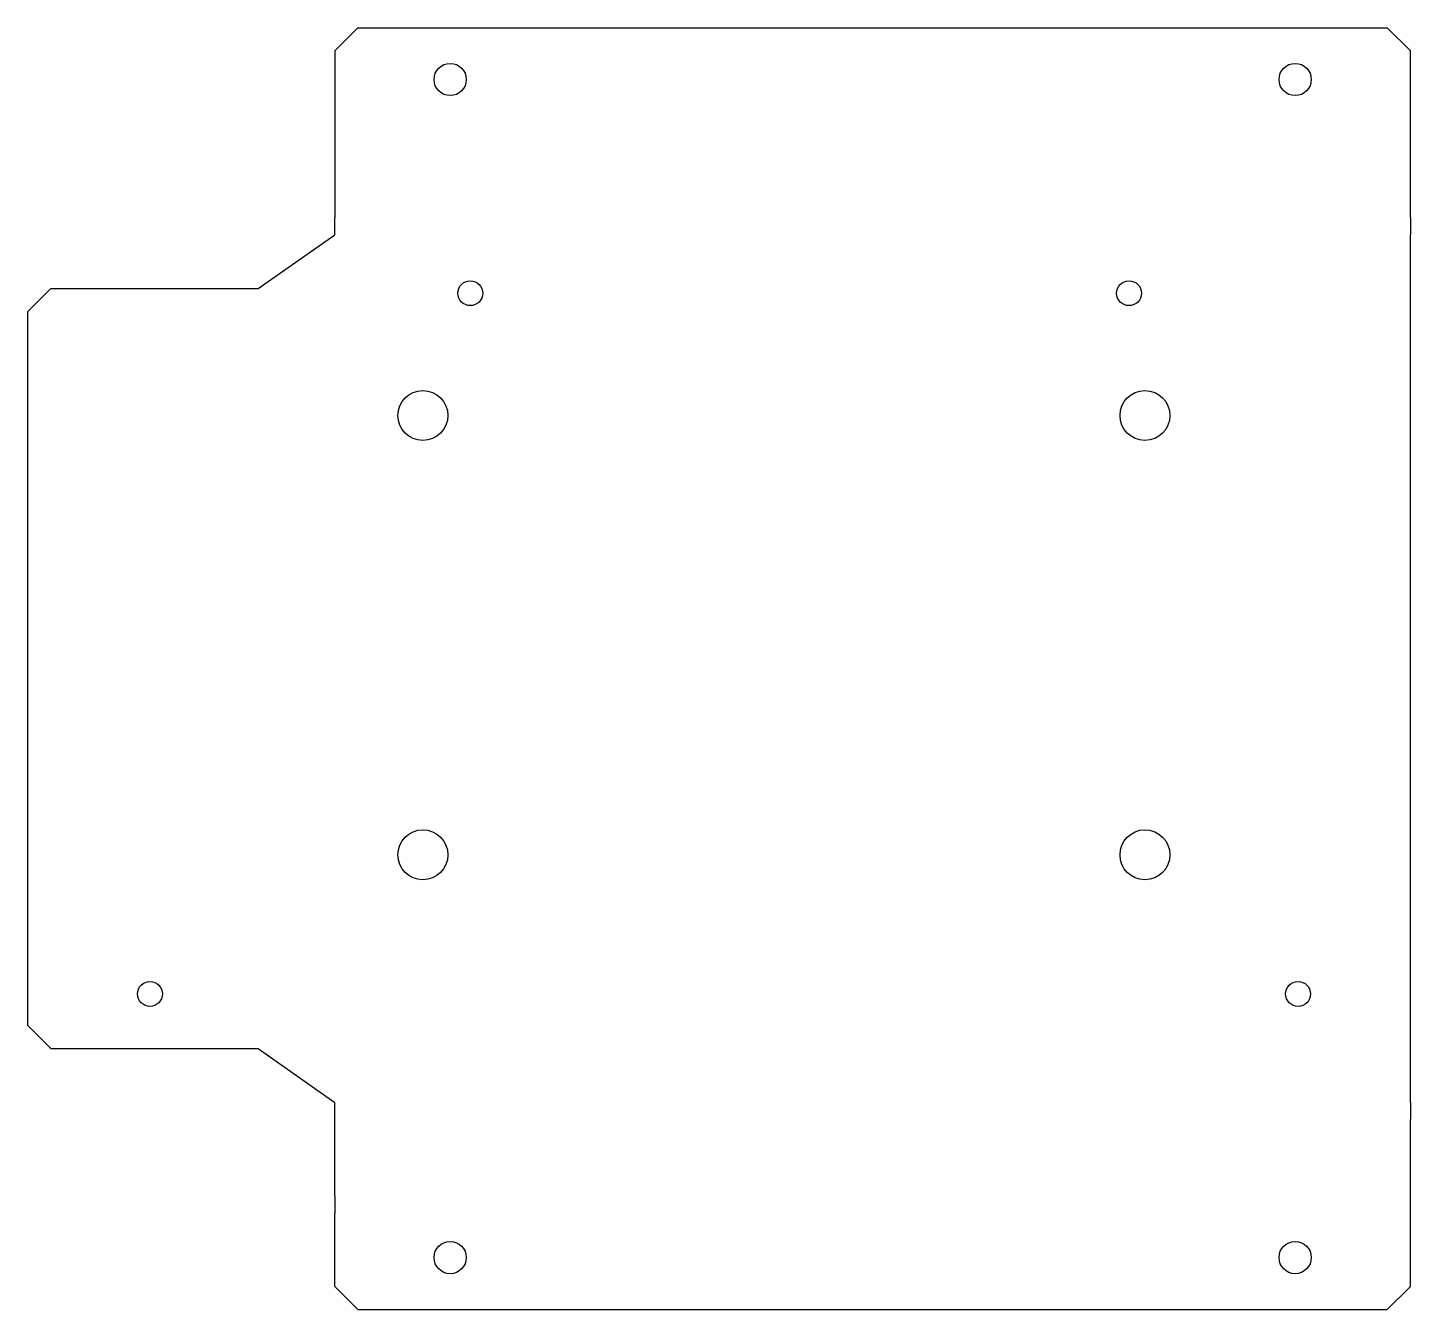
# Model space of a CAD drawing. Header units: millimetres. Extents: x 230 to 410, y 162 to 329.
import ezdxf

# ---------------------------------------------------------------- set-up
doc = ezdxf.new("R2010")
doc.units = ezdxf.units.MM
doc.layers.add('CARTOLA_L_118', color=7, linetype='Continuous')
doc.layers.add('Default', color=7, linetype='Continuous')

# ---------------------------------------------------------------- blocks, each defined once
blk = doc.blocks.new('SE')
at = {"layer": 'CARTOLA_L_118', "color": 7, "linetype": 'Continuous'}
for p, q in [((272.88, 328.85), (269.88, 325.85)), ((272.88, 328.85), (406.88, 328.85)), ((409.88, 325.85), (406.88, 328.85)), ((269.88, 325.85), (269.88, 316.35)), ((409.88, 316.35), (409.88, 325.85)), ((269.88, 316.35), (269.88, 314.12)), ((409.88, 314.12), (409.88, 316.35)), ((269.88, 314.12), (269.88, 304.12)), ((409.88, 304.12), (409.88, 314.12)), ((269.88, 301.89), (269.88, 304.12)), ((409.88, 304.12), (409.88, 301.89)), ((259.88, 294.89), (269.88, 301.89)), ((409.88, 188.89), (409.88, 301.89)), ((232.88, 294.89), (229.88, 291.89)), ((232.88, 294.89), (259.88, 294.89)), ((229.88, 198.89), (229.88, 291.89)), ((229.88, 198.89), (232.88, 195.89)), ((232.88, 195.89), (259.88, 195.89)), ((259.88, 195.89), (269.88, 188.89)), ((269.88, 186.66), (269.88, 188.89)), ((409.88, 188.89), (409.88, 186.66)), ((269.88, 176.66), (269.88, 186.66)), ((409.88, 176.66), (409.88, 186.66)), ((269.88, 176.66), (269.88, 174.43)), ((409.88, 174.43), (409.88, 176.66)), ((269.88, 164.93), (269.88, 174.43)), ((409.88, 164.93), (409.88, 174.43)), ((269.88, 164.93), (272.88, 161.93)), ((406.88, 161.93), (409.88, 164.93)), ((272.88, 161.93), (406.88, 161.93))]:
    blk.add_line(p, q, dxfattribs=at)
for centre, radius in [((284.88, 322.1), 2.1), ((394.88, 322.1), 2.1), ((287.5, 294.27), 1.62), ((373.26, 294.27), 1.62), ((281.33, 278.34), 3.25), ((375.33, 278.34), 3.25), ((281.33, 221.14), 3.25), ((375.33, 221.14), 3.25), ((245.8, 203.01), 1.62), ((395.26, 203.01), 1.62), ((284.88, 168.68), 2.1), ((394.88, 168.68), 2.1)]:
    blk.add_circle(centre, radius, dxfattribs=at)

msp = doc.modelspace()

# ---------------------------------------------------------------- block references
at = {"layer": 'Default'}
msp.add_blockref('SE', (0, 0), dxfattribs=at)

doc.saveas('drawing.dxf')
